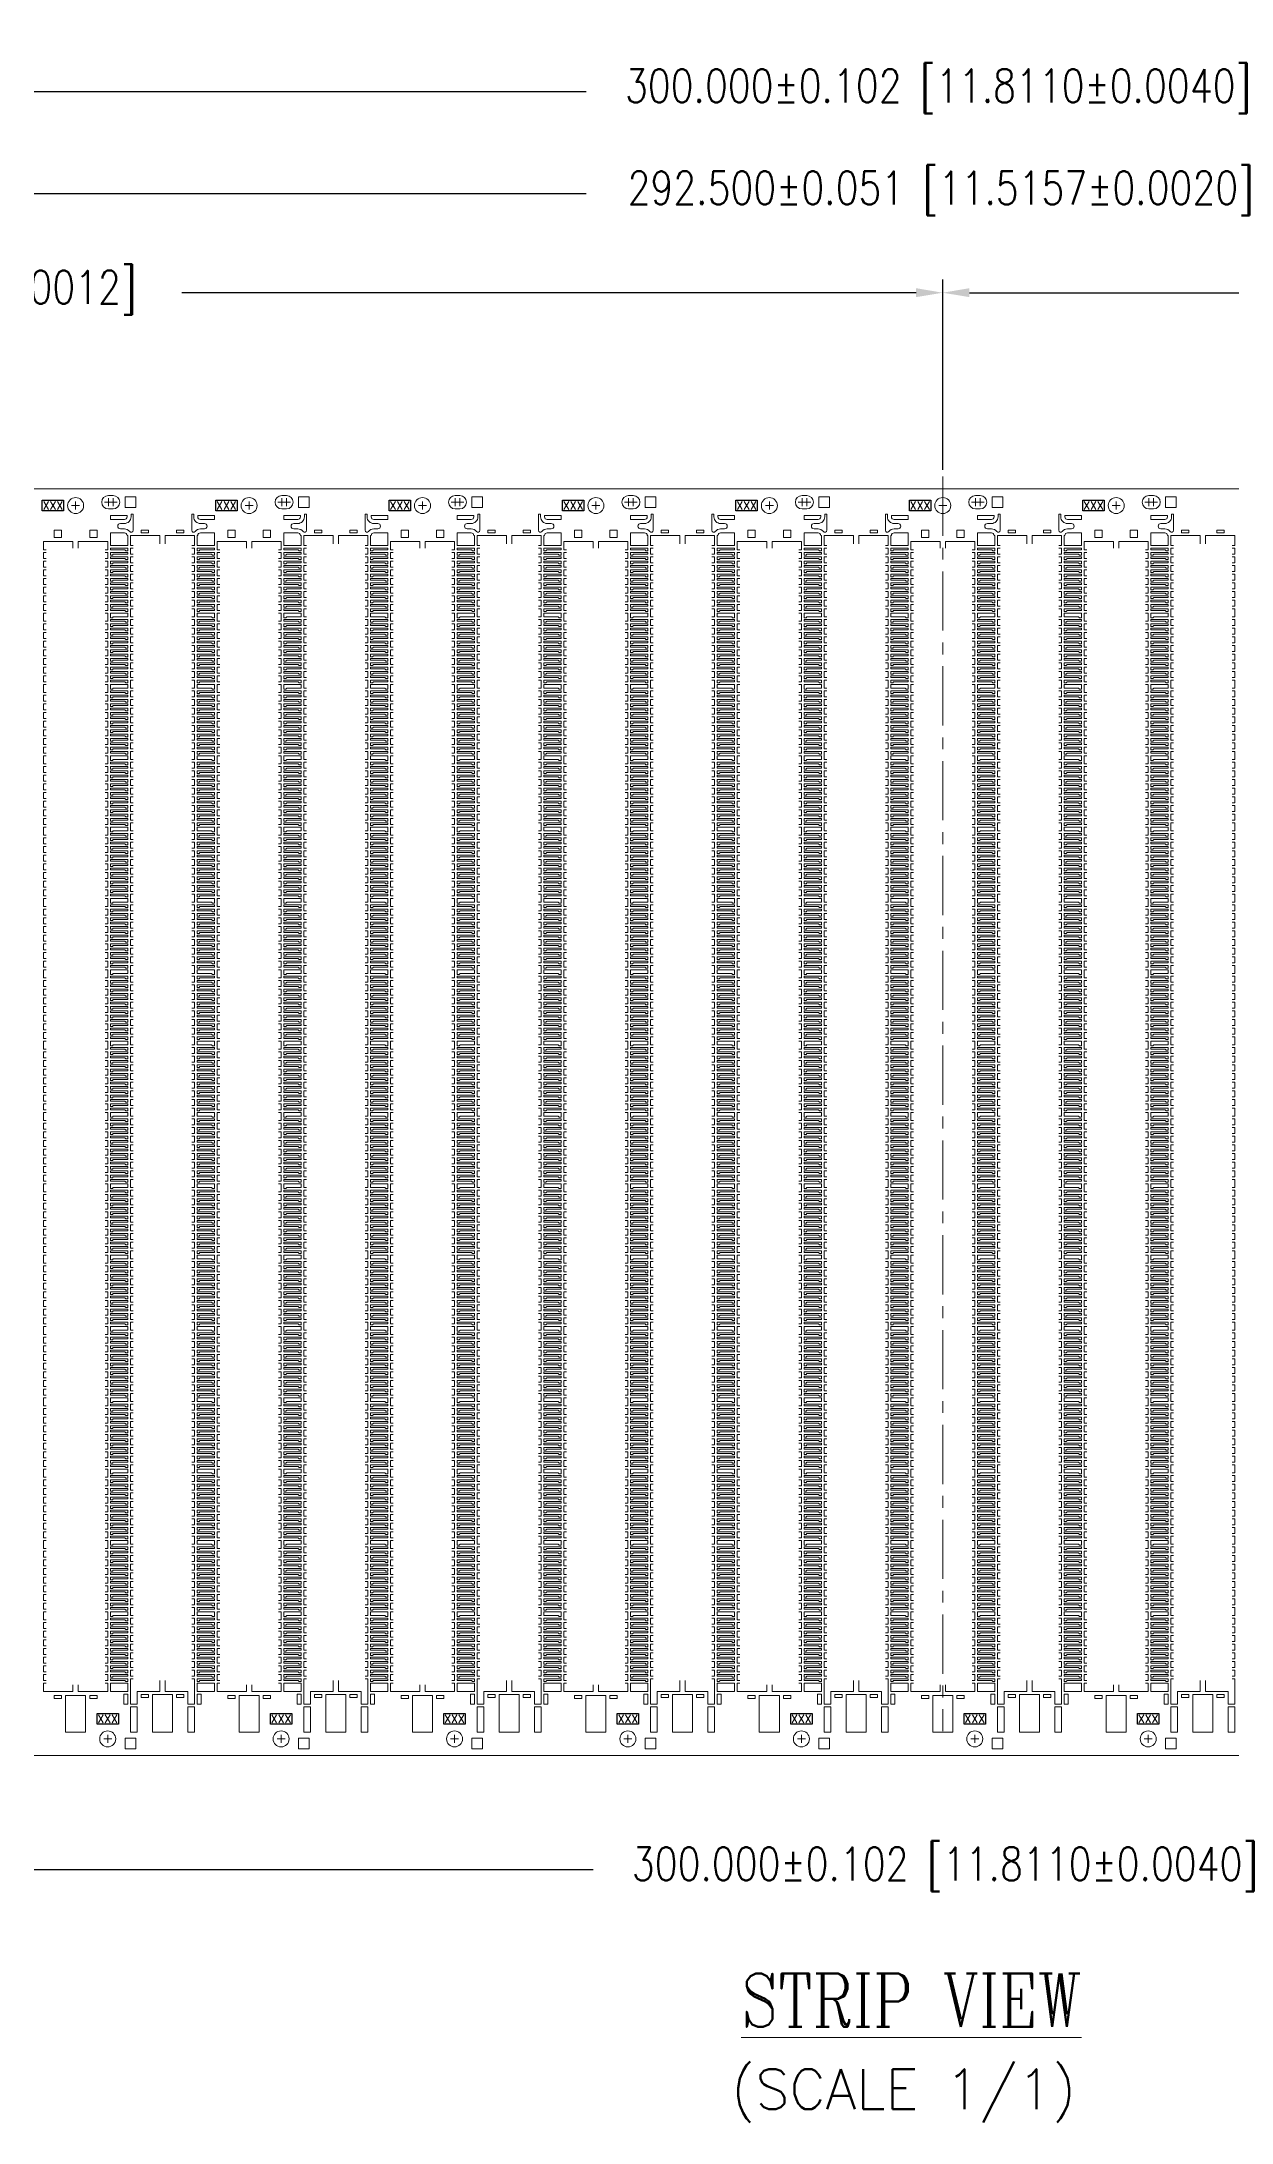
# Model space of a CAD drawing. Extents: x 38 to 840, y 27 to 530.
# Drawn here: x 570.4 to 659.6, y 282.6 to 438.7 of the extents above; entities that cross this region are included whole.
import ezdxf
from ezdxf.enums import TextEntityAlignment as Align

# ---------------------------------------------------------------- set-up
doc = ezdxf.new("R2010")
doc.units = 0
doc.header["$LTSCALE"] = 25.4
doc.header["$MEASUREMENT"] = 0
doc.linetypes.add('CENTERX2', pattern=[4, 2.5, -0.5, 0.5, -0.5])
doc.linetypes.add('PHANTOM2', pattern=[1.25, 0.625, -0.125, 0.125, -0.125, 0.125, -0.125])
doc.layers.get('0').update_dxf_attribs({"color": 20, "lineweight": 5})
for name, color, linetype, lineweight in [('SH-01_CENTER', 2, 'CENTERX2', 5), ('SH-01_DIM', 4, 'Continuous', 5), ('SH-01_NOTES', 3, 'Continuous', 5), ('SH-01_OBJECT', 7, 'Continuous', 5), ('SH-01_PHANTOM', 1, 'PHANTOM2', 5)]:
    doc.layers.add(name, color=color, linetype=linetype, lineweight=lineweight)
doc.layers.add('SH-01_MISC', color=6, linetype='PHANTOM2')
doc.styles.add('COMPLEX', font='COMPLEX', dxfattribs={"width": 0.8})
doc.styles.add('ROMANS', font='romans', dxfattribs={"height": 2.5})
doc.styles.add('SIMPLEX', font='SIMPLEX.shx', dxfattribs={"width": 0.8})
doc.styles.get("Standard").update_dxf_attribs({"font": 'simplex.shx', "width": 0.82})
doc.dimstyles.get("Standard").update_dxf_attribs({"dimtxt": 3, "dimasz": 4, "dimexe": 1.5, "dimexo": 0.75, "dimgap": 1, "dimtad": 0, "dimdec": 3, "dimlfac": 0.25, "dimzin": 0, "dimdsep": 46, "dimtxsty": 'SIMPLEX', "dimcen": 0.5, "dimadec": 0, "dimazin": 0, "dimtp": 0.025, "dimtfac": 1, "dimtdec": 3, "dimtofl": 0, "dimtmove": 0, "dimatfit": 3, "dimfxl": 1, "dimtolj": 1, "dimtzin": 0, "dimarcsym": 0})

# ---------------------------------------------------------------- blocks, each defined once
blk = doc.blocks.new('*D16')
at = {"layer": 'Defpoints', "color": 0, "transparency": 16777216}
for p in [(791.22, 311.79), (491.22, 310.12), (791.22, 301.58)]:
    blk.add_point(p, dxfattribs=at)
at = {"layer": 'SH-01_DIM', "color": 0, "lineweight": -2, "transparency": 16777216}
for p, q in [((791.22, 311.29), (791.22, 300.58)), ((491.22, 309.62), (491.22, 300.58)), ((493.22, 301.58), (611.77, 301.58)), ((789.22, 301.58), (664.53, 301.58))]:
    blk.add_line(p, q, dxfattribs=at)
at = {"layer": 'SH-01_DIM', "color": 0, "transparency": 16777216}
for points in [[(493.22, 301.91), (493.22, 301.24), (491.22, 301.58)], [(789.22, 301.91), (789.22, 301.24), (791.22, 301.58)]]:
    blk.add_solid(points, dxfattribs=at)
at = {"layer": 'SH-01_DIM', "color": 0, "transparency": 16777216, "insert": (638.15, 301.58), "char_height": 2.5, "attachment_point": 5, "style": 'SIMPLEX'}
blk.add_mtext('\\A1;300.000±0.102 [11.8110±0.0040]', dxfattribs=at)
blk = doc.blocks.new('*D17')
at = {"layer": 'Defpoints', "color": 0, "transparency": 16777216}
for p in [(787.47, 427.28), (494.97, 406.04), (787.47, 406.04)]:
    blk.add_point(p, dxfattribs=at)
at = {"layer": 'SH-01_DIM', "color": 0, "lineweight": -2, "transparency": 16777216}
for p, q in [((494.97, 406.54), (494.97, 428.28)), ((787.47, 406.54), (787.47, 428.28)), ((496.97, 427.28), (611.25, 427.28)), ((785.47, 427.28), (664.4, 427.28))]:
    blk.add_line(p, q, dxfattribs=at)
at = {"layer": 'SH-01_DIM', "color": 0, "transparency": 16777216}
for points in [[(496.97, 427.62), (496.97, 426.95), (494.97, 427.28)], [(785.47, 427.62), (785.47, 426.95), (787.47, 427.28)]]:
    blk.add_solid(points, dxfattribs=at)
at = {"layer": 'SH-01_DIM', "color": 0, "transparency": 16777216, "insert": (637.83, 427.28), "char_height": 2.5, "attachment_point": 5, "style": 'SIMPLEX'}
blk.add_mtext('\\A1;292.500±0.051 [11.5157±0.0020]', dxfattribs=at)
blk = doc.blocks.new('*D18')
at = {"layer": 'Defpoints', "color": 0, "transparency": 16777216}
for p in [(791.22, 434.93), (491.22, 405.12), (791.22, 403.63)]:
    blk.add_point(p, dxfattribs=at)
at = {"layer": 'SH-01_DIM', "color": 0, "lineweight": -2, "transparency": 16777216}
for p, q in [((491.22, 405.62), (491.22, 435.93)), ((791.22, 404.13), (791.22, 435.93)), ((493.22, 434.93), (611.25, 434.93)), ((789.22, 434.93), (664.01, 434.93))]:
    blk.add_line(p, q, dxfattribs=at)
at = {"layer": 'SH-01_DIM', "color": 0, "transparency": 16777216}
for points in [[(493.22, 435.27), (493.22, 434.6), (491.22, 434.93)], [(789.22, 435.27), (789.22, 434.6), (791.22, 434.93)]]:
    blk.add_solid(points, dxfattribs=at)
at = {"layer": 'SH-01_DIM', "color": 0, "transparency": 16777216, "insert": (637.63, 434.93), "char_height": 2.5, "attachment_point": 5, "style": 'SIMPLEX'}
blk.add_mtext('\\A1;300.000±0.102 [11.8110±0.0040]', dxfattribs=at)
blk = doc.blocks.new('*D20')
at = {"layer": 'Defpoints', "color": 0, "transparency": 16777216}
for p in [(637.97, 419.83), (494.97, 406.04), (637.97, 406.04)]:
    blk.add_point(p, dxfattribs=at)
at = {"layer": 'SH-01_DIM', "color": 0, "lineweight": -2, "transparency": 16777216}
for p, q in [((494.97, 406.54), (494.97, 420.83)), ((496.97, 419.83), (528.93, 419.83)), ((635.97, 419.83), (580.93, 419.83)), ((637.97, 406.54), (637.97, 420.83))]:
    blk.add_line(p, q, dxfattribs=at)
at = {"layer": 'SH-01_DIM', "color": 0, "transparency": 16777216}
for points in [[(496.97, 420.17), (496.97, 419.5), (494.97, 419.83)], [(635.97, 420.17), (635.97, 419.5), (637.97, 419.83)]]:
    blk.add_solid(points, dxfattribs=at)
at = {"layer": 'SH-01_DIM', "color": 0, "transparency": 16777216, "insert": (554.93, 419.83), "char_height": 2.5, "attachment_point": 5, "style": 'SIMPLEX'}
blk.add_mtext('\\A1;143.000±0.030 [5.6299±0.0012]', dxfattribs=at)
blk = doc.blocks.new('*D23')
at = {"layer": 'Defpoints', "color": 0, "transparency": 16777216}
for p in [(787.47, 419.83), (637.97, 406.04), (787.47, 406.04)]:
    blk.add_point(p, dxfattribs=at)
at = {"layer": 'SH-01_DIM', "color": 0, "lineweight": -2, "transparency": 16777216}
for p, q in [((637.97, 406.54), (637.97, 420.83)), ((639.97, 419.83), (694.13, 419.83)), ((785.47, 419.83), (746.13, 419.83)), ((787.47, 406.54), (787.47, 420.83))]:
    blk.add_line(p, q, dxfattribs=at)
at = {"layer": 'SH-01_DIM', "color": 0, "transparency": 16777216}
for points in [[(639.97, 420.17), (639.97, 419.5), (637.97, 419.83)], [(785.47, 420.17), (785.47, 419.5), (787.47, 419.83)]]:
    blk.add_solid(points, dxfattribs=at)
at = {"layer": 'SH-01_DIM', "color": 0, "transparency": 16777216, "insert": (720.13, 419.83), "char_height": 2.5, "attachment_point": 5, "style": 'SIMPLEX'}
blk.add_mtext('\\A1;149.500±0.030 [5.8858±0.0012]', dxfattribs=at)
blk = doc.blocks.new('*U101')
at = {"layer": 'SH-01_OBJECT'}
for points in [[(-2.2, -0.226), (-2.4, -0.226), (-2.4, 0.226), (-2.2, 0.226)], [(2.2, -0.226), (2.4, -0.226), (2.4, 0.226), (2.2, 0.226)]]:
    blk.add_lwpolyline(points, dxfattribs=at)
blk = doc.blocks.new('*U102')
at = {"color": 0, "linetype": 'ByBlock', "lineweight": -2, "transparency": 16777216}
for p in [(0, 3.9), (0, 3.25), (0, 2.6), (0, 1.95), (0, 1.3), (0, 0.65), (0, 0)]:
    blk.add_blockref('*U101', p, dxfattribs=at)
blk = doc.blocks.new('*U103')
at = {"layer": 'SH-01_OBJECT'}
for points in [[(-2.2, -0.226), (-2.4, -0.226), (-2.4, 0.226), (-2.2, 0.226)], [(2.2, -0.226), (2.4, -0.226), (2.4, 0.226), (2.2, 0.226)]]:
    blk.add_lwpolyline(points, dxfattribs=at)
blk = doc.blocks.new('*U104')
at = {"color": 0, "linetype": 'ByBlock', "lineweight": -2, "transparency": 16777216}
for p in [(0, 3.9), (0, 3.25), (0, 2.6), (0, 1.95), (0, 1.3), (0, 0.65), (0, 0)]:
    blk.add_blockref('*U103', p, dxfattribs=at)
blk = doc.blocks.new('*U89')
at = {"layer": 'SH-01_OBJECT'}
for points in [[(-5.45, 2.21), (-5.65, 2.21), (-5.65, 2.51)], [(-1.05, 2.21), (-0.85, 2.21), (-0.85, 2.51)], [(1.05, 2.54), (0.85, 2.54), (0.85, 2.84)], [(5.45, 2.54), (5.65, 2.54), (5.65, 2.84)], [(-5.45, -2.54), (-5.65, -2.54), (-5.65, -2.84)], [(-1.05, -2.54), (-0.85, -2.54), (-0.85, -2.84)], [(1.05, -2.21), (0.85, -2.21), (0.85, -2.51)], [(5.45, -2.21), (5.65, -2.21), (5.65, -2.51)]]:
    blk.add_lwpolyline(points, dxfattribs=at)
for name, p in [('*U102', (-3.25, -2.11)), ('*U104', (3.25, -1.79))]:
    blk.add_blockref(name, p)
blk = doc.blocks.new('*U90')
at = {"color": 0, "linetype": 'ByBlock', "lineweight": -2, "transparency": 16777216}
for p in [(78, 80.25), (91, 80.25), (104, 80.25), (117, 80.25), (130, 80.25), (143, 80.25), (156, 80.25), (78, 74.9), (91, 74.9), (104, 74.9), (117, 74.9), (130, 74.9), (143, 74.9), (156, 74.9), (78, 69.55), (91, 69.55), (104, 69.55), (117, 69.55), (130, 69.55), (143, 69.55), (156, 69.55), (78, 64.2), (91, 64.2), (104, 64.2), (117, 64.2), (130, 64.2), (143, 64.2), (156, 64.2), (78, 58.85), (91, 58.85), (104, 58.85), (117, 58.85), (130, 58.85), (143, 58.85), (156, 58.85), (78, 53.5), (91, 53.5), (104, 53.5), (117, 53.5), (130, 53.5), (143, 53.5), (156, 53.5), (78, 48.15), (91, 48.15), (104, 48.15), (117, 48.15), (130, 48.15), (143, 48.15), (156, 48.15), (78, 42.8), (91, 42.8), (104, 42.8), (117, 42.8), (130, 42.8), (143, 42.8), (156, 42.8), (78, 37.45), (91, 37.45), (104, 37.45), (117, 37.45), (130, 37.45), (143, 37.45), (156, 37.45), (78, 32.1), (91, 32.1), (104, 32.1), (117, 32.1), (130, 32.1), (143, 32.1), (156, 32.1), (78, 26.75), (91, 26.75), (104, 26.75), (117, 26.75), (130, 26.75), (143, 26.75), (156, 26.75), (78, 21.4), (91, 21.4), (104, 21.4), (117, 21.4), (130, 21.4), (143, 21.4), (156, 21.4), (78, 16.05), (91, 16.05), (104, 16.05), (117, 16.05), (130, 16.05), (143, 16.05), (156, 16.05), (78, 10.7), (91, 10.7), (104, 10.7), (117, 10.7), (130, 10.7), (143, 10.7), (156, 10.7), (78, 5.35), (91, 5.35), (104, 5.35), (117, 5.35), (130, 5.35), (143, 5.35), (156, 5.35), (78, 0), (91, 0), (104, 0), (117, 0), (130, 0), (143, 0), (156, 0)]:
    blk.add_blockref('*U89', p, dxfattribs=at)
blk = doc.blocks.new('*U93')
at = {"layer": 'SH-01_CENTER'}
for p, q in [((-2.88, 46.25), (-3.48, 46.25)), ((-3.18, 45.95), (-3.18, 46.55)), ((-1.03, 46.5), (-0.43, 46.5)), ((-0.73, 46.2), (-0.73, 46.8)), ((-0.68, 46.5), (-0.08, 46.5)), ((-0.38, 46.2), (-0.38, 46.8)), ((-0.48, -46.25), (-1.08, -46.25)), ((-0.78, -46.55), (-0.78, -45.95))]:
    blk.add_line(p, q, dxfattribs=at)
at = {"layer": 'SH-01_MISC'}
for points in [[(-5.68, 46.65), (-4.08, 46.65), (-4.08, 45.85), (-5.68, 45.85)], [(-1.58, -44.35), (0.02, -44.35), (0.02, -45.15), (-1.58, -45.15)]]:
    blk.add_lwpolyline(points, close=True, dxfattribs=at)
at = {"layer": 'SH-01_OBJECT'}
blk.add_lwpolyline([(-0.73, 46), (-0.38, 46, 1), (-0.38, 47), (-0.73, 47, 1)], format="xyb", close=True, dxfattribs=at)
for points in [[(-4.78, 44.4), (-4.23, 44.4), (-4.23, 43.85), (-4.78, 43.85)], [(-1.58, 44.4), (-2.13, 44.4), (-2.13, 43.85), (-1.58, 43.85)], [(1.72, 44.4), (2.27, 44.4), (2.27, 44.2), (1.72, 44.2)], [(4.92, 44.4), (4.37, 44.4), (4.37, 44.2), (4.92, 44.2)], [(-4.78, -43), (-4.23, -43), (-4.23, -43.23), (-4.78, -43.23)], [(-3.93, -45.75), (-2.43, -45.75), (-2.43, -43), (-3.93, -43)], [(-1.58, -43), (-2.13, -43), (-2.13, -43.23), (-1.58, -43.23)], [(1.72, -42.93), (2.27, -42.93), (2.27, -43.15), (1.72, -43.15)], [(2.57, -45.75), (4.07, -45.75), (4.07, -42.93), (2.57, -42.93)], [(4.92, -42.93), (4.37, -42.93), (4.37, -43.15), (4.92, -43.15)], [(0.92, -45.75), (1.42, -45.75), (1.42, -43.85), (0.92, -43.85)], [(5.72, -45.75), (5.22, -45.75), (5.22, -43.85), (5.72, -43.85)]]:
    blk.add_lwpolyline(points, close=True, dxfattribs=at)
for points in [[(3.12, 43.37), (3.12, 44), (0.92, 44), (0.92, 43.26), (1.12, 43.26)], [(3.52, 43.37), (3.52, 44), (5.72, 44), (5.72, 43.26), (5.52, 43.26)], [(-5.38, 42.93), (-5.58, 42.93), (-5.58, 43.55), (-3.38, 43.55), (-3.38, 43.05)], [(-0.98, 42.93), (-0.78, 42.93), (-0.78, 43.55), (-2.98, 43.55), (-2.98, 43.05)], [(-5.38, -42.06), (-5.58, -42.06), (-5.58, -42.7), (-3.38, -42.7), (-3.38, -42.2)], [(-0.98, -42.06), (-0.78, -42.06), (-0.78, -42.7), (-2.98, -42.7), (-2.98, -42.2)], [(1.12, -41.74), (0.92, -41.74), (0.92, -43.65), (1.42, -43.65), (1.42, -42.7), (3.12, -42.7), (3.12, -41.88)], [(5.52, -41.74), (5.72, -41.74), (5.72, -43.65), (5.22, -43.65), (5.22, -42.7), (3.52, -42.7), (3.52, -41.88)]]:
    blk.add_lwpolyline(points, dxfattribs=at)
for centre in [(-3.18, 46.25), (-0.78, -46.25)]:
    blk.add_circle(centre, 0.6, dxfattribs=at)
at = {"layer": 'SH-01_PHANTOM'}
for points in [[(1.32, 46.9), (0.52, 46.9), (0.52, 46.1), (1.32, 46.1)], [(0.52, -46.2), (1.32, -46.2), (1.32, -47), (0.52, -47)]]:
    blk.add_lwpolyline(points, close=True, dxfattribs=at)
at = {"layer": 'SH-01_NOTES'}
for p in [(-4.88, 46.25), (-0.78, -44.75)]:
    blk.add_text('XXX', height=0.6, dxfattribs=at).set_placement(p, align=Align.MIDDLE)
blk = doc.blocks.new('*U94')
at = {"color": 0, "linetype": 'ByBlock', "lineweight": -2, "transparency": 16777216}
for p in [(78, 0), (91, 0), (104, 0), (117, 0), (130, 0), (143, 0), (156, 0)]:
    blk.add_blockref('*U93', p, dxfattribs=at)
blk = doc.blocks.new('*U109')
at = {"layer": 'SH-01_OBJECT', "linetype": 'Continuous'}
for points in [[(-0.5, 0.06), (-0.65, 0.06), (-0.65, 0.26), (0.65, 0.26), (0.65, 0.14), (-0.43, 0.14)], [(-0.65, -0.06), (0.65, -0.06), (0.65, -0.26), (0.5, -0.26), (0.43, -0.19), (-0.65, -0.19)]]:
    blk.add_lwpolyline(points, close=True, dxfattribs=at)
blk = doc.blocks.new('*U110')
at = {"color": 0, "linetype": 'ByBlock', "lineweight": -2, "transparency": 16777216}
for p in [(0, 3.9), (0, 3.25), (0, 2.6), (0, 1.95), (0, 1.3), (0, 0.65), (0, 0)]:
    blk.add_blockref('*U109', p, dxfattribs=at)
blk = doc.blocks.new('*U97')
blk.add_blockref('*U110', (0, -1.95))
blk = doc.blocks.new('*U98')
at = {"color": 0, "linetype": 'ByBlock', "lineweight": -2, "transparency": 16777216}
for p in [(0, 80.25), (0, 74.9), (0, 69.55), (0, 64.2), (0, 58.85), (0, 53.5), (0, 48.15), (0, 42.8), (0, 37.45), (0, 32.1), (0, 26.75), (0, 21.4), (0, 16.05), (0, 10.7), (0, 5.35), (0, 0)]:
    blk.add_blockref('*U97', p, dxfattribs=at)
blk = doc.blocks.new('*U107')
at = {"layer": 'SH-01_OBJECT'}
for points in [[(0.65, 0.06), (-0.43, 0.06), (-0.5, -0.01), (-0.65, -0.01), (-0.65, 0.34), (0.65, 0.34)], [(0.65, -0.34), (0.65, -0.14), (-0.65, -0.14), (-0.65, -0.26), (0.43, -0.26), (0.5, -0.34)]]:
    blk.add_lwpolyline(points, close=True, dxfattribs=at)
blk = doc.blocks.new('*U108')
at = {"color": 0, "linetype": 'ByBlock', "lineweight": -2, "transparency": 16777216}
for p in [(0, 74.9), (0, 69.55), (0, 64.2), (0, 58.85), (0, 53.5), (0, 48.15), (0, 42.8), (0, 37.45), (0, 32.1), (0, 26.75), (0, 21.4), (0, 16.05), (0, 10.7), (0, 5.35), (0, 0)]:
    blk.add_blockref('*U107', p, dxfattribs=at)
blk = doc.blocks.new('*U95')
at = {"layer": 'SH-01_OBJECT'}
for points in [[(0.2, 44.23), (-0.85, 44.23), (-0.85, 44.53), (0.4, 44.53), (0.4, 44.43, -0.414214)], [(0.7, 44.43, -0.414214), (0.2, 43.93), (-0.1, 43.93, 1), (-0.1, 43.53), (0.2, 43.53, -0.232617), (0.6, 43.33, 0.7158), (0.85, 43.42), (0.85, 44.62), (0.7, 44.62)], [(-0.85, 43.03), (-0.85, 42.28), (0.45, 42.28), (0.45, 43.03), (0.4, 43.03, 0.414214), (0.2, 43.23), (-0.85, 43.23)]]:
    blk.add_lwpolyline(points, format="xyb", close=True, dxfattribs=at)
for points in [[(-0.85, 42.09), (0.45, 42.09), (0.45, 41.89), (0.3, 41.89), (0.23, 41.96), (-0.85, 41.96)], [(-0.85, -43.04), (0.45, -43.04), (0.45, -43.68), (-0.85, -43.68)], [(0.45, -43.88), (0.15, -43.88), (0.15, -44.62), (0.45, -44.62)]]:
    blk.add_lwpolyline(points, close=True, dxfattribs=at)
for name, p in [('*U98', (-0.2, -40.7)), ('*U108', (-0.2, -38.03))]:
    blk.add_blockref(name, p)
blk = doc.blocks.new('*U96')
at = {"color": 0, "linetype": 'ByBlock', "lineweight": -2, "transparency": 16777216}
for p in [(78, 0), (91, 0), (104, 0), (117, 0), (130, 0), (143, 0), (156, 0)]:
    blk.add_blockref('*U95', p, dxfattribs=at)
blk = doc.blocks.new('*U111')
at = {"layer": 'SH-01_OBJECT', "linetype": 'Continuous'}
for points in [[(-0.5, 0.06), (-0.65, 0.06), (-0.65, 0.26), (0.65, 0.26), (0.65, 0.14), (-0.43, 0.14)], [(-0.65, -0.06), (0.65, -0.06), (0.65, -0.26), (0.5, -0.26), (0.43, -0.19), (-0.65, -0.19)]]:
    blk.add_lwpolyline(points, close=True, dxfattribs=at)
blk = doc.blocks.new('*U112')
at = {"color": 0, "linetype": 'ByBlock', "lineweight": -2, "transparency": 16777216}
for p in [(0, 3.9), (0, 3.25), (0, 2.6), (0, 1.95), (0, 1.3), (0, 0.65), (0, 0)]:
    blk.add_blockref('*U111', p, dxfattribs=at)
blk = doc.blocks.new('*U105')
blk.add_blockref('*U112', (0, -1.95))
blk = doc.blocks.new('*U106')
at = {"color": 0, "linetype": 'ByBlock', "lineweight": -2, "transparency": 16777216}
for p in [(0, 80.25), (0, 74.9), (0, 69.55), (0, 64.2), (0, 58.85), (0, 53.5), (0, 48.15), (0, 42.8), (0, 37.45), (0, 32.1), (0, 26.75), (0, 21.4), (0, 16.05), (0, 10.7), (0, 5.35), (0, 0)]:
    blk.add_blockref('*U105', p, dxfattribs=at)
blk = doc.blocks.new('*U99')
at = {"layer": 'SH-01_OBJECT'}
for points in [[(0.65, 0.06), (-0.43, 0.06), (-0.5, -0.01), (-0.65, -0.01), (-0.65, 0.34), (0.65, 0.34)], [(0.65, -0.34), (0.65, -0.14), (-0.65, -0.14), (-0.65, -0.26), (0.43, -0.26), (0.5, -0.34)]]:
    blk.add_lwpolyline(points, close=True, dxfattribs=at)
blk = doc.blocks.new('*U100')
at = {"color": 0, "linetype": 'ByBlock', "lineweight": -2, "transparency": 16777216}
for p in [(0, 74.9), (0, 69.55), (0, 64.2), (0, 58.85), (0, 53.5), (0, 48.15), (0, 42.8), (0, 37.45), (0, 32.1), (0, 26.75), (0, 21.4), (0, 16.05), (0, 10.7), (0, 5.35), (0, 0)]:
    blk.add_blockref('*U99', p, dxfattribs=at)
blk = doc.blocks.new('*U91')
at = {"layer": 'SH-01_OBJECT'}
for points in [[(-0.7, 44.43, 0.414214), (-0.2, 43.93), (0.1, 43.93, -1), (0.1, 43.53), (-0.2, 43.53, 0.232617), (-0.6, 43.33, -0.7158), (-0.85, 43.42), (-0.85, 44.62), (-0.7, 44.62)], [(-0.2, 44.23), (0.85, 44.23), (0.85, 44.53), (-0.4, 44.53), (-0.4, 44.43, 0.414214)], [(0.85, 43.03), (0.85, 42.28), (-0.45, 42.28), (-0.45, 43.03), (-0.4, 43.03, -0.414214), (-0.2, 43.23), (0.85, 43.23)]]:
    blk.add_lwpolyline(points, format="xyb", close=True, dxfattribs=at)
for points in [[(0.85, 42.09), (-0.45, 42.09), (-0.45, 41.89), (-0.3, 41.89), (-0.23, 41.96), (0.85, 41.96)], [(0.85, -43.04), (-0.45, -43.04), (-0.45, -43.68), (0.85, -43.68)], [(-0.45, -43.88), (-0.15, -43.88), (-0.15, -44.62), (-0.45, -44.62)]]:
    blk.add_lwpolyline(points, close=True, dxfattribs=at)
at = {"xscale": -1}
for name, p in [('*U106', (0.2, -40.7)), ('*U100', (0.2, -38.03))]:
    blk.add_blockref(name, p, dxfattribs=at)
blk = doc.blocks.new('*U92')
at = {"color": 0, "linetype": 'ByBlock', "lineweight": -2, "transparency": 16777216}
for p in [(78, 0), (91, 0), (104, 0), (117, 0), (130, 0), (143, 0)]:
    blk.add_blockref('*U91', p, dxfattribs=at)

msp = doc.modelspace()

# ---------------------------------------------------------------- linework, layer by layer
at = {"layer": 'SH-01_CENTER', "ltscale": 0.07}
msp.add_line((637.97048, 406.04241), (637.97048, 311.96043), dxfattribs=at)
at = {"layer": 'SH-01_OBJECT'}
for points in [[(491.22048, 405.11698), (790.02048, 405.11698)], [(790.02048, 310.11698), (491.22048, 310.11698)]]:
    msp.add_lwpolyline(points, dxfattribs=at)

# ---------------------------------------------------------------- block references
for name, p in [('*U94', (498.15118, 357.61698)), ('*U96', (498.42048, 358.59198)), ('*U92', (504.52048, 358.59198)), ('*U90', (498.22048, 318.08948))]:
    msp.add_blockref(name, p)

# ---------------------------------------------------------------- texts
at = {"layer": 'SH-01_NOTES', "style": 'COMPLEX', "width": 0.8}
msp.add_text('%%USTRIP VIEW', height=4, dxfattribs=at).set_placement((622.87044, 289.76682))
at = {"layer": 'SH-01_NOTES', "style": 'ROMANS'}
msp.add_text('(SCALE 1/1)', height=3, dxfattribs=at).set_placement((622.11265, 283.60711))

# ---------------------------------------------------------------- dimensions: what is measured, and where the dimension line sits
at = {"layer": 'SH-01_DIM'}
for base, p1, p2, override, picture, middle in [((791.22048, 434.93493), (491.22048, 405.11698), (791.22048, 403.62858), {"dimtxt": 2.5, "dimasz": 2, "dimexe": 1, "dimexo": 0.5, "dimlfac": 1, "dimtol": 1, "dimtp": 0.102, "dimtm": 0.102}, '*D18', (637.63355, 434.93493)), ((787.47048, 427.28359), (494.97048, 406.04241), (787.47048, 406.04241), {"dimtxt": 2.5, "dimasz": 2, "dimexe": 1, "dimexo": 0.5, "dimlfac": 1, "dimtol": 1, "dimtp": 0.051, "dimtm": 0.051}, '*D17', (637.82504, 427.28359)), ((791.22048, 301.57751), (491.22048, 310.11698), (791.22048, 311.79019), {"dimtxt": 2.5, "dimasz": 2, "dimexe": 1, "dimexo": 0.5, "dimlfac": 1, "dimtol": 1, "dimtp": 0.102, "dimtm": 0.102}, '*D16', (638.14897, 301.57751))]:
    dim = msp.add_linear_dim(base=base, p1=p1, p2=p2, dimstyle='Standard', override=override, dxfattribs=at)
    dim.commit()
    dim.dimension.update_dxf_attribs({"geometry": picture, "text_midpoint": middle, "dimtype": 128})
at = {"layer": 'SH-01_DIM', "color": 4}
for base, p1, p2, picture, middle in [((637.97048, 419.83294), (494.97048, 406.04241), (637.97048, 406.04241), '*D20', (554.93167, 419.83294)), ((787.47048, 419.83294), (637.97048, 406.04241), (787.47048, 406.04241), '*D23', (720.12874, 419.83294))]:
    dim = msp.add_linear_dim(base=base, p1=p1, p2=p2, dimstyle='Standard', override={"dimtxt": 2.5, "dimasz": 2, "dimexe": 1, "dimexo": 0.5, "dimlfac": 1, "dimtol": 1, "dimtp": 0.03, "dimtm": 0.03}, dxfattribs=at)
    dim.commit()
    dim.dimension.update_dxf_attribs({"geometry": picture, "text_midpoint": middle, "dimtype": 128})

doc.saveas('drawing.dxf')
